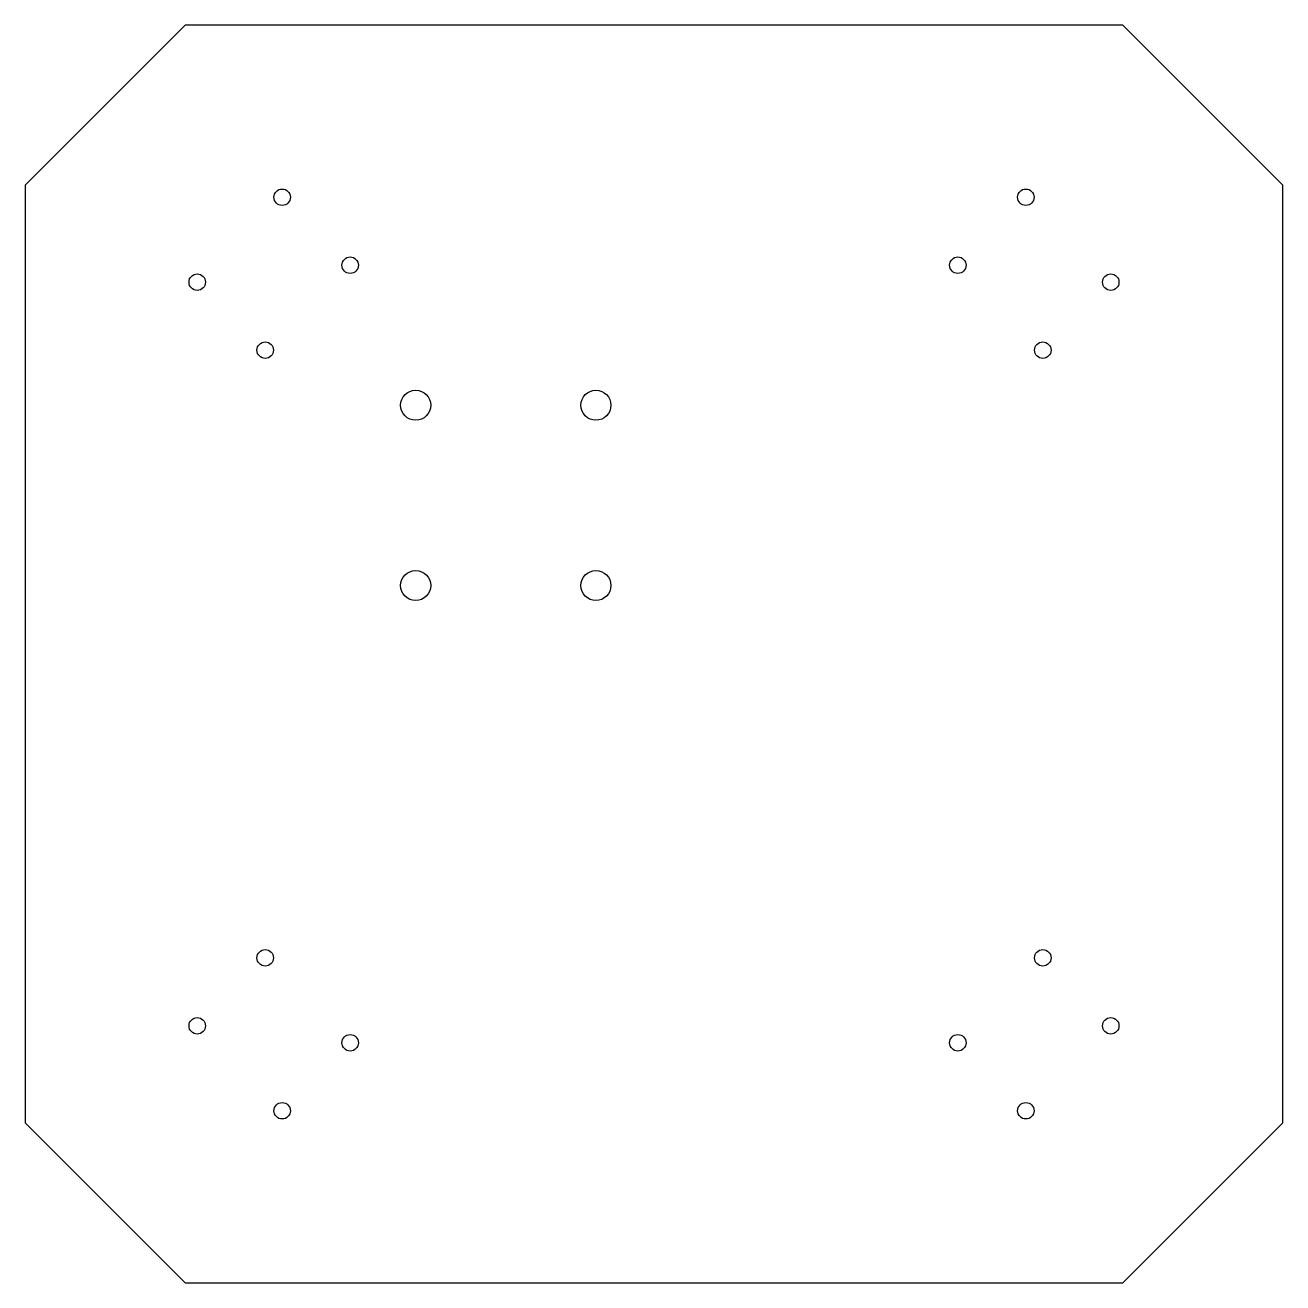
# Model space of a CAD drawing. Header units: millimetres. Extents: x -157 to 157, y -157 to 157.
import ezdxf

# ---------------------------------------------------------------- set-up
doc = ezdxf.new("R2010")
doc.units = ezdxf.units.MM

msp = doc.modelspace()

# ---------------------------------------------------------------- linework, layer by layer
at = {"color": 7, "linetype": 'Continuous', "lineweight": 25}
for p, q in [((-117.04, 157), (-157, 117.04)), ((117.04, 157), (-117.04, 157)), ((157, 117.04), (117.04, 157)), ((-157, 117.04), (-157, -117.04)), ((157, -117.04), (157, 117.04)), ((-157, -117.04), (-117.04, -157)), ((117.04, -157), (157, -117.04)), ((-117.04, -157), (117.04, -157))]:
    msp.add_line(p, q, dxfattribs=at)
for centre, radius in [((-92.83, 114.04), 2.05), ((92.83, 114.04), 2.05), ((-75.86, 97.07), 2.05), ((75.86, 97.07), 2.05), ((-114.04, 92.83), 2.05), ((114.04, 92.83), 2.05), ((-97.07, 75.86), 2.05), ((97.07, 75.86), 2.05), ((-59.5, 62.1), 3.75), ((-14.5, 62.1), 3.75), ((-59.5, 17.1), 3.75), ((-14.5, 17.1), 3.75), ((-97.07, -75.86), 2.05), ((97.07, -75.86), 2.05), ((-114.04, -92.83), 2.05), ((114.04, -92.83), 2.05), ((-75.86, -97.07), 2.05), ((75.86, -97.07), 2.05), ((-92.83, -114.04), 2.05), ((92.83, -114.04), 2.05)]:
    msp.add_circle(centre, radius, dxfattribs=at)

doc.saveas('drawing.dxf')
